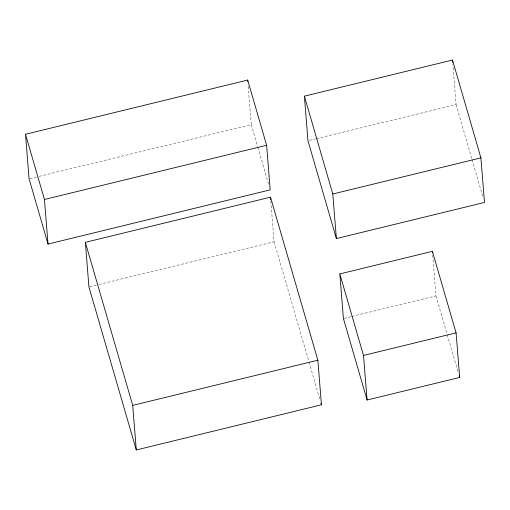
<?xml version="1.0" encoding="UTF-8"?>
<svg xmlns="http://www.w3.org/2000/svg" width="510" height="510" viewBox="0 0 510 510"><rect width="100%" height="100%" fill="white"/><g stroke="black" fill="none" stroke-linecap="round" stroke-linejoin="round"><path stroke-width="0.38" stroke-dasharray="2.55 1.91" d="M29.854 178.653L38.371 176.575M39.142 176.39L251.258 124.644L248.051 84.756M309.506 140.371L315.677 138.867M316.449 138.675L456.08 104.614L452.874 64.725M89.696 286.728L98.188 284.663M98.959 284.472L274.074 241.753L270.804 201.087M344.18 318.316L351.122 316.621M351.894 316.429L435.98 295.921L432.716 255.249M456.08 104.614L471.846 158.878M472.062 159.643L483.168 197.855M435.98 295.921L447.047 334.018M447.27 334.777L458.337 372.874M251.258 124.644L257.646 146.638M257.869 147.396L269.101 186.073M274.074 241.753L308.824 361.373M309.047 362.138L320.114 400.229"/><path stroke-width="0.76" d="M25.5 134.264L247.675 80.064L266.622 145.28L270.204 189.86L48.029 244.06L29.083 178.844L25.5 134.264L44.446 199.48L48.029 244.06M304.381 96.167L452.497 60.033L480.917 157.864L484.5 202.444L336.383 238.578L307.963 140.747L304.381 96.167L332.8 193.991L336.383 238.578M44.446 199.48L266.622 145.28M85.348 242.339L270.491 197.172L317.864 360.219L321.44 404.8L136.297 449.967L88.925 286.92L85.348 242.339L132.715 405.386L136.297 449.967M332.8 193.991L480.917 157.864M339.826 273.921L432.397 251.341L456.087 332.864L459.663 377.445L367.092 400.025L343.408 318.501L339.826 273.921L363.509 355.444L367.092 400.025M132.715 405.386L317.864 360.219M363.509 355.444L456.087 332.864M459.223 375.921L459.663 377.445M321 403.276L321.44 404.8M452.497 60.033L452.689 62.379M432.397 251.341L432.525 252.903M270.491 197.172L270.683 199.518M247.675 80.064L247.803 81.625"/></g></svg>
